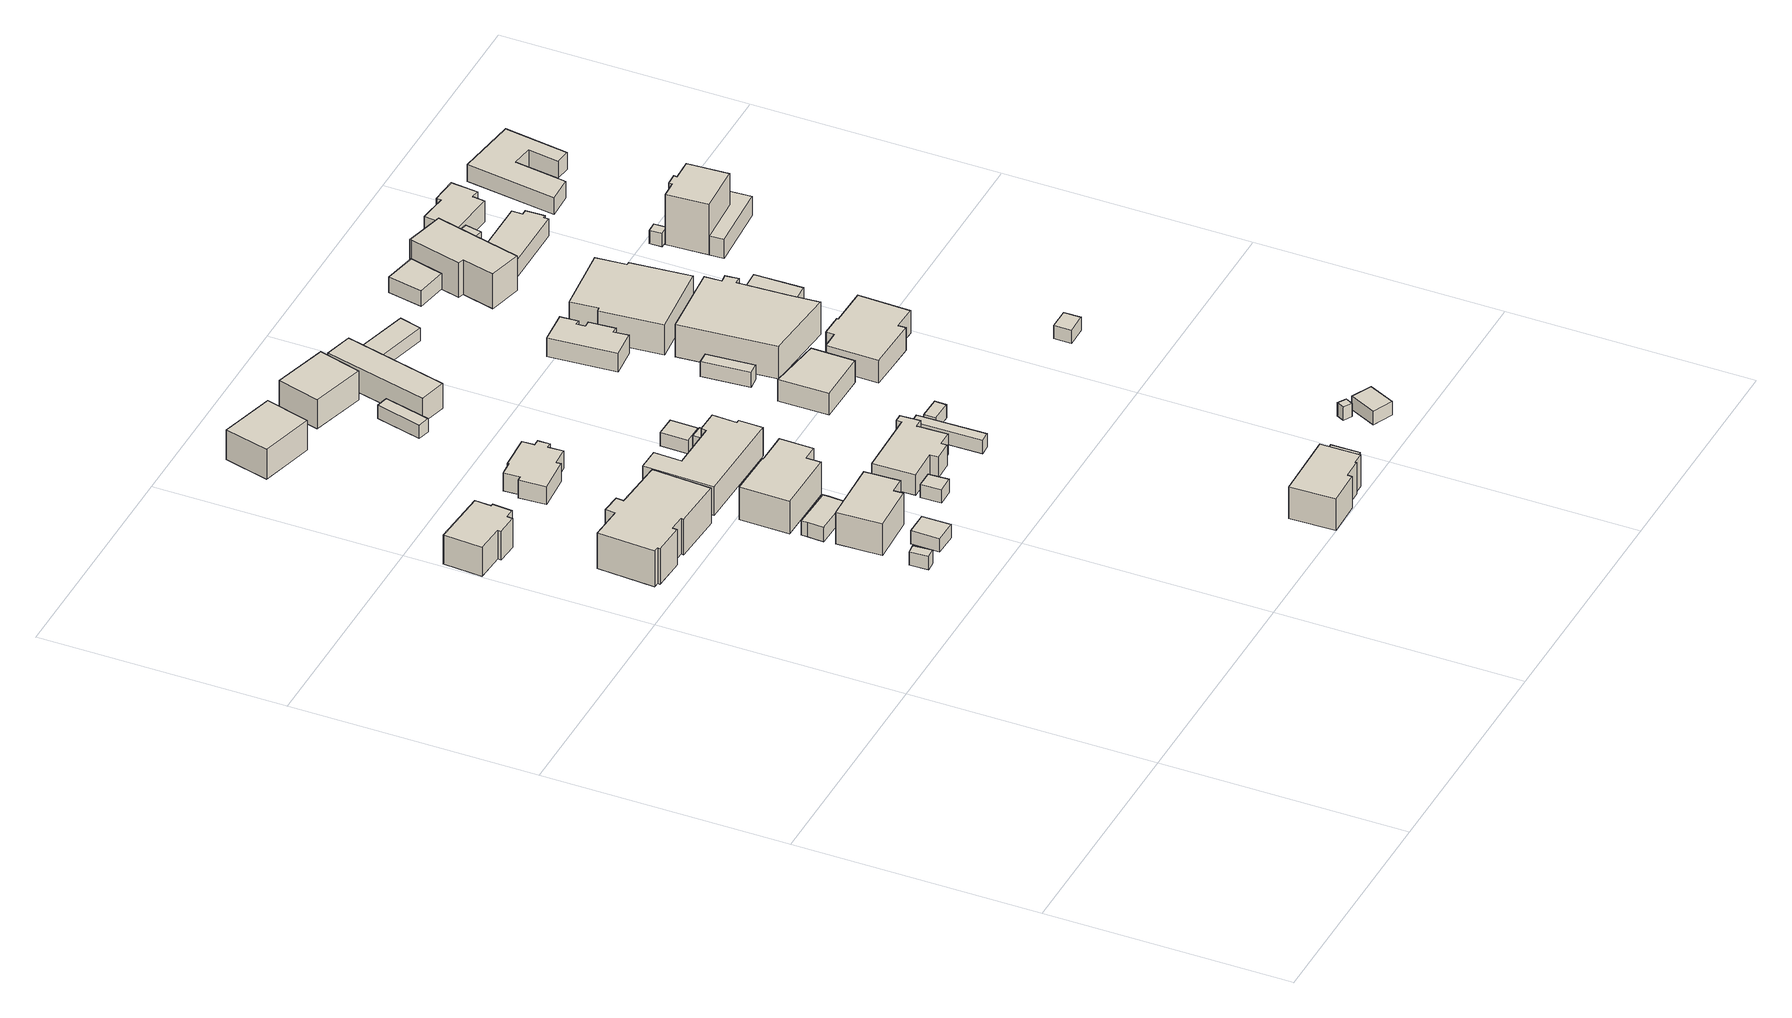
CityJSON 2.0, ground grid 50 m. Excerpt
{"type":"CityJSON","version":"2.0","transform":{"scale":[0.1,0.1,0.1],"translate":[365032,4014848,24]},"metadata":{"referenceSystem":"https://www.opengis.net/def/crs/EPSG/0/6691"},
"CityObjects":{
"building1":{"type":"Building","attributes":{"枝番":1,"利根川水系渡良瀬川洪水浸水想定区域（想定最大規模）.規模":"L2","利根川水系渡良瀬川洪水浸水想定区域（想定最大規模）.浸水ランク":"2","利根川水系渡良瀬川洪水浸水想定区域（想定最大規模）.浸水深":1.04,"利根川水系渡良瀬川洪水浸水想定区域（想定最大規模）.継続時間":4.8,"利根川水系矢場川洪水浸水想定区域（想定最大規模）.規模":"L2","利根川水系矢場川洪水浸水想定区域（想定最大規模）.浸水ランク":"1","利根川水系矢場川洪水浸水想定区域（想定最大規模）.浸水深":0.24,"usage":"411","measuredHeight":7.1,"BuildingDetails.prefecture":"10","BuildingDetails.city":"10207","BuildingDetails.surveyYear":2016},"geometry":[{"type":"Solid","lod":"1","boundaries":[[[[0,1,2,3,4,5,6,7,8,9]],[[8,10,11,9]],[[7,12,10,8]],[[6,13,12,7]],[[5,14,13,6]],[[4,15,14,5]],[[3,16,15,4]],[[2,17,16,3]],[[1,18,17,2]],[[0,19,18,1]],[[9,11,19,0]],[[10,12,13,14,15,16,17,18,19,11]]]]}]},
"building2":{"type":"Building","attributes":{"枝番":1,"利根川水系渡良瀬川洪水浸水想定区域（想定最大規模）.規模":"L2","利根川水系渡良瀬川洪水浸水想定区域（想定最大規模）.浸水ランク":"2","利根川水系渡良瀬川洪水浸水想定区域（想定最大規模）.浸水深":1.04,"利根川水系渡良瀬川洪水浸水想定区域（想定最大規模）.継続時間":4.3,"利根川水系矢場川洪水浸水想定区域（想定最大規模）.規模":"L2","利根川水系矢場川洪水浸水想定区域（想定最大規模）.浸水ランク":"1","利根川水系矢場川洪水浸水想定区域（想定最大規模）.浸水深":0.24,"usage":"412","measuredHeight":15.3,"BuildingDetails.prefecture":"10","BuildingDetails.city":"10207","BuildingDetails.surveyYear":2016},"geometry":[{"type":"Solid","lod":"1","boundaries":[[[[20,21,22,23,24,25,26,27,28,29,30,31,32,33]],[[32,34,35,33]],[[31,36,34,32]],[[30,37,36,31]],[[29,38,37,30]],[[28,39,38,29]],[[27,40,39,28]],[[26,41,40,27]],[[25,42,41,26]],[[24,43,42,25]],[[23,44,43,24]],[[22,45,44,23]],[[21,46,45,22]],[[20,47,46,21]],[[33,35,47,20]],[[34,36,37,38,39,40,41,42,43,44,45,46,47,35]]]]}]},
"building3":{"type":"Building","attributes":{"枝番":1,"利根川水系渡良瀬川洪水浸水想定区域（想定最大規模）.規模":"L2","利根川水系渡良瀬川洪水浸水想定区域（想定最大規模）.浸水ランク":"2","利根川水系渡良瀬川洪水浸水想定区域（想定最大規模）.浸水深":1.08,"利根川水系渡良瀬川洪水浸水想定区域（想定最大規模）.継続時間":5,"利根川水系矢場川洪水浸水想定区域（想定最大規模）.規模":"L2","利根川水系矢場川洪水浸水想定区域（想定最大規模）.浸水ランク":"1","利根川水系矢場川洪水浸水想定区域（想定最大規模）.浸水深":0.22,"usage":"411","BuildingDetails.prefecture":"10","BuildingDetails.city":"10207","BuildingDetails.surveyYear":2016},"geometry":[{"type":"Solid","lod":"1","boundaries":[[[[48,49,50,51]],[[50,52,53,51]],[[49,54,52,50]],[[48,55,54,49]],[[51,53,55,48]],[[52,54,55,53]]]]}]},
"building4":{"type":"Building","attributes":{"枝番":1,"利根川水系渡良瀬川洪水浸水想定区域（想定最大規模）.規模":"L2","利根川水系渡良瀬川洪水浸水想定区域（想定最大規模）.浸水ランク":"2","利根川水系渡良瀬川洪水浸水想定区域（想定最大規模）.浸水深":0.88,"利根川水系渡良瀬川洪水浸水想定区域（想定最大規模）.継続時間":4.3,"利根川水系矢場川洪水浸水想定区域（想定最大規模）.規模":"L2","利根川水系矢場川洪水浸水想定区域（想定最大規模）.浸水ランク":"1","利根川水系矢場川洪水浸水想定区域（想定最大規模）.浸水深":0.05,"BuildingDetails.prefecture":"10","BuildingDetails.city":"10207"},"geometry":[{"type":"Solid","lod":"1","boundaries":[[[[56,57,58,59]],[[58,60,61,59]],[[57,62,60,58]],[[56,63,62,57]],[[59,61,63,56]],[[60,62,63,61]]]]}]},
"building5":{"type":"Building","attributes":{"枝番":1,"利根川水系渡良瀬川洪水浸水想定区域（想定最大規模）.規模":"L2","利根川水系渡良瀬川洪水浸水想定区域（想定最大規模）.浸水ランク":"2","利根川水系渡良瀬川洪水浸水想定区域（想定最大規模）.浸水深":0.57,"利根川水系渡良瀬川洪水浸水想定区域（想定最大規模）.継続時間":2.6,"利根川水系矢場川洪水浸水想定区域（想定最大規模）.規模":"L2","利根川水系矢場川洪水浸水想定区域（想定最大規模）.浸水ランク":"1","利根川水系矢場川洪水浸水想定区域（想定最大規模）.浸水深":0.09,"usage":"411","measuredHeight":3.5,"BuildingDetails.prefecture":"10","BuildingDetails.city":"10207","BuildingDetails.surveyYear":2016},"geometry":[{"type":"Solid","lod":"1","boundaries":[[[[64,65,66,67,68,69]],[[68,70,71,69]],[[67,72,70,68]],[[66,73,72,67]],[[65,74,73,66]],[[64,75,74,65]],[[69,71,75,64]],[[70,72,73,74,75,71]]]]}]},
"building6":{"type":"Building","attributes":{"枝番":1,"利根川水系渡良瀬川洪水浸水想定区域（想定最大規模）.規模":"L2","利根川水系渡良瀬川洪水浸水想定区域（想定最大規模）.浸水ランク":"1","利根川水系渡良瀬川洪水浸水想定区域（想定最大規模）.浸水深":0.38,"利根川水系渡良瀬川洪水浸水想定区域（想定最大規模）.継続時間":2.6,"利根川水系矢場川洪水浸水想定区域（想定最大規模）.規模":"L2","利根川水系矢場川洪水浸水想定区域（想定最大規模）.浸水ランク":"1","利根川水系矢場川洪水浸水想定区域（想定最大規模）.浸水深":0.28,"usage":"411","measuredHeight":8.4,"BuildingDetails.prefecture":"10","BuildingDetails.city":"10207","BuildingDetails.surveyYear":2016},"geometry":[{"type":"Solid","lod":"1","boundaries":[[[[76,77,78,79,80,81]],[[80,82,83,81]],[[79,84,82,80]],[[78,85,84,79]],[[77,86,85,78]],[[76,87,86,77]],[[81,83,87,76]],[[82,84,85,86,87,83]]]]}]},
"building7":{"type":"Building","attributes":{"枝番":1,"利根川水系渡良瀬川洪水浸水想定区域（想定最大規模）.規模":"L2","利根川水系渡良瀬川洪水浸水想定区域（想定最大規模）.浸水ランク":"2","利根川水系渡良瀬川洪水浸水想定区域（想定最大規模）.浸水深":1.17,"利根川水系渡良瀬川洪水浸水想定区域（想定最大規模）.継続時間":2.6,"利根川水系矢場川洪水浸水想定区域（想定最大規模）.規模":"L2","利根川水系矢場川洪水浸水想定区域（想定最大規模）.浸水ランク":"1","利根川水系矢場川洪水浸水想定区域（想定最大規模）.浸水深":0.42,"usage":"411","measuredHeight":8.9,"BuildingDetails.prefecture":"10","BuildingDetails.city":"10207","BuildingDetails.surveyYear":2016},"geometry":[{"type":"Solid","lod":"1","boundaries":[[[[88,89,90,91,92,93,94,95]],[[94,96,97,95]],[[93,98,96,94]],[[92,99,98,93]],[[91,100,99,92]],[[90,101,100,91]],[[89,102,101,90]],[[88,103,102,89]],[[95,97,103,88]],[[96,98,99,100,101,102,103,97]]]]}]},
"building8":{"type":"Building","attributes":{"枝番":1,"利根川水系渡良瀬川洪水浸水想定区域（想定最大規模）.規模":"L2","利根川水系渡良瀬川洪水浸水想定区域（想定最大規模）.浸水ランク":"2","利根川水系渡良瀬川洪水浸水想定区域（想定最大規模）.浸水深":0.93,"利根川水系渡良瀬川洪水浸水想定区域（想定最大規模）.継続時間":4.9,"利根川水系矢場川洪水浸水想定区域（想定最大規模）.規模":"L2","利根川水系矢場川洪水浸水想定区域（想定最大規模）.浸水ランク":"1","利根川水系矢場川洪水浸水想定区域（想定最大規模）.浸水深":0.08,"usage":"411","measuredHeight":6.8,"BuildingDetails.prefecture":"10","BuildingDetails.city":"10207","BuildingDetails.surveyYear":2016},"geometry":[{"type":"Solid","lod":"1","boundaries":[[[[104,105,106,107,108,109,110,111,112,113,114,115,116,117]],[[116,118,119,117]],[[115,120,118,116]],[[114,121,120,115]],[[113,122,121,114]],[[112,123,122,113]],[[111,124,123,112]],[[110,125,124,111]],[[109,126,125,110]],[[108,127,126,109]],[[107,128,127,108]],[[106,129,128,107]],[[105,130,129,106]],[[104,131,130,105]],[[117,119,131,104]],[[118,120,121,122,123,124,125,126,127,128,129,130,131,119]]]]}]},
"building9":{"type":"Building","attributes":{"枝番":1,"利根川水系渡良瀬川洪水浸水想定区域（想定最大規模）.規模":"L2","利根川水系渡良瀬川洪水浸水想定区域（想定最大規模）.浸水ランク":"2","利根川水系渡良瀬川洪水浸水想定区域（想定最大規模）.浸水深":0.7,"利根川水系渡良瀬川洪水浸水想定区域（想定最大規模）.継続時間":4,"利根川水系矢場川洪水浸水想定区域（想定最大規模）.規模":"L2","利根川水系矢場川洪水浸水想定区域（想定最大規模）.浸水ランク":"1","利根川水系矢場川洪水浸水想定区域（想定最大規模）.浸水深":0.28,"usage":"412","measuredHeight":6.9,"BuildingDetails.prefecture":"10","BuildingDetails.city":"10207","BuildingDetails.surveyYear":2016},"geometry":[{"type":"Solid","lod":"1","boundaries":[[[[132,133,134,135]],[[134,136,137,135]],[[133,138,136,134]],[[132,139,138,133]],[[135,137,139,132]],[[136,138,139,137]]]]}]},
"building10":{"type":"Building","attributes":{"枝番":1,"利根川水系渡良瀬川洪水浸水想定区域（想定最大規模）.規模":"L2","利根川水系渡良瀬川洪水浸水想定区域（想定最大規模）.浸水ランク":"2","利根川水系渡良瀬川洪水浸水想定区域（想定最大規模）.浸水深":0.78,"利根川水系渡良瀬川洪水浸水想定区域（想定最大規模）.継続時間":4.3,"利根川水系矢場川洪水浸水想定区域（想定最大規模）.規模":"L2","measuredHeight":3.3,"BuildingDetails.prefecture":"10","BuildingDetails.city":"10207"},"geometry":[{"type":"Solid","lod":"1","boundaries":[[[[140,141,142,143]],[[142,144,145,143]],[[141,146,144,142]],[[140,147,146,141]],[[143,145,147,140]],[[144,146,147,145]]]]}]},
"building11":{"type":"Building","attributes":{"枝番":1,"利根川水系渡良瀬川洪水浸水想定区域（想定最大規模）.規模":"L2","利根川水系渡良瀬川洪水浸水想定区域（想定最大規模）.浸水ランク":"2","利根川水系渡良瀬川洪水浸水想定区域（想定最大規模）.浸水深":1.01,"利根川水系渡良瀬川洪水浸水想定区域（想定最大規模）.継続時間":3.2,"利根川水系矢場川洪水浸水想定区域（想定最大規模）.規模":"L2","利根川水系矢場川洪水浸水想定区域（想定最大規模）.浸水ランク":"1","利根川水系矢場川洪水浸水想定区域（想定最大規模）.浸水深":0.23,"usage":"413","measuredHeight":8.5,"BuildingDetails.prefecture":"10","BuildingDetails.city":"10207","BuildingDetails.surveyYear":2016},"geometry":[{"type":"Solid","lod":"1","boundaries":[[[[148,149,150,151,152,153,154,155,156,157]],[[156,158,159,157]],[[155,160,158,156]],[[154,161,160,155]],[[153,162,161,154]],[[152,163,162,153]],[[151,164,163,152]],[[150,165,164,151]],[[149,166,165,150]],[[148,167,166,149]],[[157,159,167,148]],[[158,160,161,162,163,164,165,166,167,159]]]]}]},
"building12":{"type":"Building","attributes":{"枝番":1,"利根川水系渡良瀬川洪水浸水想定区域（想定最大規模）.規模":"L2","利根川水系渡良瀬川洪水浸水想定区域（想定最大規模）.浸水ランク":"2","利根川水系渡良瀬川洪水浸水想定区域（想定最大規模）.浸水深":0.78,"利根川水系渡良瀬川洪水浸水想定区域（想定最大規模）.継続時間":5.4,"利根川水系矢場川洪水浸水想定区域（想定最大規模）.規模":"L2","usage":"411","measuredHeight":8.2,"BuildingDetails.prefecture":"10","BuildingDetails.city":"10207","BuildingDetails.surveyYear":2016},"geometry":[{"type":"Solid","lod":"1","boundaries":[[[[168,169,170,171,172,173,174,175]],[[174,176,177,175]],[[173,178,176,174]],[[172,179,178,173]],[[171,180,179,172]],[[170,181,180,171]],[[169,182,181,170]],[[168,183,182,169]],[[175,177,183,168]],[[176,178,179,180,181,182,183,177]]]]}]},
"building13":{"type":"Building","attributes":{"枝番":1,"利根川水系渡良瀬川洪水浸水想定区域（想定最大規模）.規模":"L2","利根川水系渡良瀬川洪水浸水想定区域（想定最大規模）.浸水ランク":"2","利根川水系渡良瀬川洪水浸水想定区域（想定最大規模）.浸水深":0.68,"利根川水系渡良瀬川洪水浸水想定区域（想定最大規模）.継続時間":2.6,"利根川水系矢場川洪水浸水想定区域（想定最大規模）.規模":"L2","利根川水系矢場川洪水浸水想定区域（想定最大規模）.浸水ランク":"1","利根川水系矢場川洪水浸水想定区域（想定最大規模）.浸水深":0.05,"usage":"411","measuredHeight":5.7,"BuildingDetails.prefecture":"10","BuildingDetails.city":"10207","BuildingDetails.surveyYear":2016},"geometry":[{"type":"Solid","lod":"1","boundaries":[[[[184,185,186,187,188,189,190,191,192,193,194,195]],[[194,196,197,195]],[[193,198,196,194]],[[192,199,198,193]],[[191,200,199,192]],[[190,201,200,191]],[[189,202,201,190]],[[188,203,202,189]],[[187,204,203,188]],[[186,205,204,187]],[[185,206,205,186]],[[184,207,206,185]],[[195,197,207,184]],[[196,198,199,200,201,202,203,204,205,206,207,197]]]]}]},
"building14":{"type":"Building","attributes":{"枝番":1,"利根川水系渡良瀬川洪水浸水想定区域（想定最大規模）.規模":"L2","利根川水系渡良瀬川洪水浸水想定区域（想定最大規模）.浸水ランク":"2","利根川水系渡良瀬川洪水浸水想定区域（想定最大規模）.浸水深":0.97,"利根川水系渡良瀬川洪水浸水想定区域（想定最大規模）.継続時間":4,"利根川水系矢場川洪水浸水想定区域（想定最大規模）.規模":"L2","利根川水系矢場川洪水浸水想定区域（想定最大規模）.浸水ランク":"1","利根川水系矢場川洪水浸水想定区域（想定最大規模）.浸水深":0.16,"measuredHeight":3.2,"BuildingDetails.prefecture":"10","BuildingDetails.city":"10207"},"geometry":[{"type":"Solid","lod":"1","boundaries":[[[[208,209,210,211]],[[210,212,213,211]],[[209,214,212,210]],[[208,215,214,209]],[[211,213,215,208]],[[212,214,215,213]]]]}]},
"building15":{"type":"Building","attributes":{"枝番":1,"利根川水系渡良瀬川洪水浸水想定区域（想定最大規模）.規模":"L2","利根川水系渡良瀬川洪水浸水想定区域（想定最大規模）.浸水ランク":"2","利根川水系渡良瀬川洪水浸水想定区域（想定最大規模）.浸水深":0.84,"利根川水系渡良瀬川洪水浸水想定区域（想定最大規模）.継続時間":3.2,"利根川水系矢場川洪水浸水想定区域（想定最大規模）.規模":"L2","利根川水系矢場川洪水浸水想定区域（想定最大規模）.浸水ランク":"1","利根川水系矢場川洪水浸水想定区域（想定最大規模）.浸水深":0.05,"BuildingDetails.prefecture":"10","BuildingDetails.city":"10207"},"geometry":[{"type":"Solid","lod":"1","boundaries":[[[[216,217,218,219]],[[218,220,221,219]],[[217,222,220,218]],[[216,223,222,217]],[[219,221,223,216]],[[220,222,223,221]]]]}]},
"building16":{"type":"Building","attributes":{"枝番":1,"利根川水系渡良瀬川洪水浸水想定区域（想定最大規模）.規模":"L2","利根川水系渡良瀬川洪水浸水想定区域（想定最大規模）.浸水ランク":"2","利根川水系渡良瀬川洪水浸水想定区域（想定最大規模）.浸水深":1.16,"利根川水系渡良瀬川洪水浸水想定区域（想定最大規模）.継続時間":5.1,"利根川水系矢場川洪水浸水想定区域（想定最大規模）.規模":"L2","利根川水系矢場川洪水浸水想定区域（想定最大規模）.浸水ランク":"1","利根川水系矢場川洪水浸水想定区域（想定最大規模）.浸水深":0.36,"measuredHeight":3.2,"BuildingDetails.prefecture":"10","BuildingDetails.city":"10207"},"geometry":[{"type":"Solid","lod":"1","boundaries":[[[[224,225,226,227]],[[226,228,229,227]],[[225,230,228,226]],[[224,231,230,225]],[[227,229,231,224]],[[228,230,231,229]]]]}]},
"building17":{"type":"Building","attributes":{"枝番":1,"利根川水系渡良瀬川洪水浸水想定区域（想定最大規模）.規模":"L2","利根川水系渡良瀬川洪水浸水想定区域（想定最大規模）.浸水ランク":"2","利根川水系渡良瀬川洪水浸水想定区域（想定最大規模）.浸水深":0.68,"利根川水系渡良瀬川洪水浸水想定区域（想定最大規模）.継続時間":4,"利根川水系矢場川洪水浸水想定区域（想定最大規模）.規模":"L2","利根川水系矢場川洪水浸水想定区域（想定最大規模）.浸水ランク":"1","利根川水系矢場川洪水浸水想定区域（想定最大規模）.浸水深":0.15,"usage":"412","measuredHeight":6.7,"BuildingDetails.prefecture":"10","BuildingDetails.city":"10207","BuildingDetails.surveyYear":2016},"geometry":[{"type":"Solid","lod":"1","boundaries":[[[[232,233,234,235]],[[234,236,237,235]],[[233,238,236,234]],[[232,239,238,233]],[[235,237,239,232]],[[236,238,239,237]]]]}]},
"building18":{"type":"Building","attributes":{"枝番":1,"利根川水系渡良瀬川洪水浸水想定区域（想定最大規模）.規模":"L2","利根川水系渡良瀬川洪水浸水想定区域（想定最大規模）.浸水ランク":"2","利根川水系渡良瀬川洪水浸水想定区域（想定最大規模）.浸水深":1.08,"利根川水系渡良瀬川洪水浸水想定区域（想定最大規模）.継続時間":3.3,"利根川水系矢場川洪水浸水想定区域（想定最大規模）.規模":"L2","利根川水系矢場川洪水浸水想定区域（想定最大規模）.浸水ランク":"1","利根川水系矢場川洪水浸水想定区域（想定最大規模）.浸水深":0.22,"BuildingDetails.prefecture":"10","BuildingDetails.city":"10207"},"geometry":[{"type":"Solid","lod":"1","boundaries":[[[[240,241,242,243]],[[242,244,245,243]],[[241,246,244,242]],[[240,247,246,241]],[[243,245,247,240]],[[244,246,247,245]]]]}]},
"building19":{"type":"Building","attributes":{"枝番":1,"利根川水系渡良瀬川洪水浸水想定区域（想定最大規模）.規模":"L2","利根川水系渡良瀬川洪水浸水想定区域（想定最大規模）.浸水ランク":"2","利根川水系渡良瀬川洪水浸水想定区域（想定最大規模）.浸水深":0.97,"利根川水系渡良瀬川洪水浸水想定区域（想定最大規模）.継続時間":4.4,"利根川水系矢場川洪水浸水想定区域（想定最大規模）.規模":"L2","利根川水系矢場川洪水浸水想定区域（想定最大規模）.浸水ランク":"1","利根川水系矢場川洪水浸水想定区域（想定最大規模）.浸水深":0.15,"usage":"411","measuredHeight":7.5,"BuildingDetails.prefecture":"10","BuildingDetails.city":"10207","BuildingDetails.surveyYear":2016},"geometry":[{"type":"Solid","lod":"1","boundaries":[[[[248,249,250,251]],[[250,252,253,251]],[[249,254,252,250]],[[248,255,254,249]],[[251,253,255,248]],[[252,254,255,253]]]]}]},
"building20":{"type":"Building","attributes":{"枝番":1,"利根川水系渡良瀬川洪水浸水想定区域（想定最大規模）.規模":"L2","利根川水系渡良瀬川洪水浸水想定区域（想定最大規模）.浸水ランク":"2","利根川水系渡良瀬川洪水浸水想定区域（想定最大規模）.浸水深":1.08,"利根川水系渡良瀬川洪水浸水想定区域（想定最大規模）.継続時間":4.6,"利根川水系矢場川洪水浸水想定区域（想定最大規模）.規模":"L2","BuildingDetails.prefecture":"10","BuildingDetails.city":"10207"},"geometry":[{"type":"Solid","lod":"1","boundaries":[[[[256,257,258,259]],[[258,260,261,259]],[[257,262,260,258]],[[256,263,262,257]],[[259,261,263,256]],[[260,262,263,261]]]]}]},
"building21":{"type":"Building","attributes":{"枝番":1,"利根川水系渡良瀬川洪水浸水想定区域（想定最大規模）.規模":"L2","利根川水系渡良瀬川洪水浸水想定区域（想定最大規模）.浸水ランク":"2","利根川水系渡良瀬川洪水浸水想定区域（想定最大規模）.浸水深":1.08,"利根川水系渡良瀬川洪水浸水想定区域（想定最大規模）.継続時間":3.3,"利根川水系矢場川洪水浸水想定区域（想定最大規模）.規模":"L2","利根川水系矢場川洪水浸水想定区域（想定最大規模）.浸水ランク":"1","利根川水系矢場川洪水浸水想定区域（想定最大規模）.浸水深":0.22,"BuildingDetails.prefecture":"10","BuildingDetails.city":"10207"},"geometry":[{"type":"Solid","lod":"1","boundaries":[[[[264,265,266,267]],[[266,268,269,267]],[[265,270,268,266]],[[264,271,270,265]],[[267,269,271,264]],[[268,270,271,269]]]]}]},
"building22":{"type":"Building","attributes":{"枝番":1,"利根川水系渡良瀬川洪水浸水想定区域（想定最大規模）.規模":"L2","利根川水系渡良瀬川洪水浸水想定区域（想定最大規模）.浸水ランク":"2","利根川水系渡良瀬川洪水浸水想定区域（想定最大規模）.浸水深":1.08,"利根川水系渡良瀬川洪水浸水想定区域（想定最大規模）.継続時間":3.3,"利根川水系矢場川洪水浸水想定区域（想定最大規模）.規模":"L2","利根川水系矢場川洪水浸水想定区域（想定最大規模）.浸水ランク":"1","利根川水系矢場川洪水浸水想定区域（想定最大規模）.浸水深":0.31,"usage":"431","measuredHeight":5.4,"BuildingDetails.prefecture":"10","BuildingDetails.city":"10207","BuildingDetails.surveyYear":2016},"geometry":[{"type":"Solid","lod":"1","boundaries":[[[[272,273,274,275]],[[274,276,277,275]],[[273,278,276,274]],[[272,279,278,273]],[[275,277,279,272]],[[276,278,279,277]]]]}]},
"building23":{"type":"Building","attributes":{"枝番":1,"利根川水系渡良瀬川洪水浸水想定区域（想定最大規模）.規模":"L2","利根川水系渡良瀬川洪水浸水想定区域（想定最大規模）.浸水ランク":"2","利根川水系渡良瀬川洪水浸水想定区域（想定最大規模）.浸水深":1.08,"利根川水系渡良瀬川洪水浸水想定区域（想定最大規模）.継続時間":4.4,"利根川水系矢場川洪水浸水想定区域（想定最大規模）.規模":"L2","利根川水系矢場川洪水浸水想定区域（想定最大規模）.浸水ランク":"1","利根川水系矢場川洪水浸水想定区域（想定最大規模）.浸水深":0.25,"usage":"411","BuildingDetails.prefecture":"10","BuildingDetails.city":"10207","BuildingDetails.surveyYear":2016},"geometry":[{"type":"Solid","lod":"1","boundaries":[[[[280,281,282,283]],[[282,284,285,283]],[[281,286,284,282]],[[280,287,286,281]],[[283,285,287,280]],[[284,286,287,285]]]]}]},
"building24":{"type":"Building","attributes":{"枝番":1,"利根川水系渡良瀬川洪水浸水想定区域（想定最大規模）.規模":"L2","利根川水系渡良瀬川洪水浸水想定区域（想定最大規模）.浸水ランク":"2","利根川水系渡良瀬川洪水浸水想定区域（想定最大規模）.浸水深":1.28,"利根川水系渡良瀬川洪水浸水想定区域（想定最大規模）.継続時間":5.2,"利根川水系矢場川洪水浸水想定区域（想定最大規模）.規模":"L2","利根川水系矢場川洪水浸水想定区域（想定最大規模）.浸水ランク":"1","利根川水系矢場川洪水浸水想定区域（想定最大規模）.浸水深":0.46,"measuredHeight":3.6,"BuildingDetails.prefecture":"10","BuildingDetails.city":"10207"},"geometry":[{"type":"Solid","lod":"1","boundaries":[[[[288,289,290,291]],[[290,292,293,291]],[[289,294,292,290]],[[288,295,294,289]],[[291,293,295,288]],[[292,294,295,293]]]]}]},
"building25":{"type":"Building","attributes":{"枝番":1,"利根川水系渡良瀬川洪水浸水想定区域（想定最大規模）.規模":"L2","利根川水系渡良瀬川洪水浸水想定区域（想定最大規模）.浸水ランク":"2","利根川水系渡良瀬川洪水浸水想定区域（想定最大規模）.浸水深":0.87,"利根川水系渡良瀬川洪水浸水想定区域（想定最大規模）.継続時間":4.6,"利根川水系矢場川洪水浸水想定区域（想定最大規模）.規模":"L2","BuildingDetails.prefecture":"10","BuildingDetails.city":"10207"},"geometry":[{"type":"Solid","lod":"1","boundaries":[[[[296,297,298,299]],[[298,300,301,299]],[[297,302,300,298]],[[296,303,302,297]],[[299,301,303,296]],[[300,302,303,301]]]]}]},
"building26":{"type":"Building","attributes":{"枝番":1,"利根川水系渡良瀬川洪水浸水想定区域（想定最大規模）.規模":"L2","利根川水系渡良瀬川洪水浸水想定区域（想定最大規模）.浸水ランク":"2","利根川水系渡良瀬川洪水浸水想定区域（想定最大規模）.浸水深":1.03,"利根川水系渡良瀬川洪水浸水想定区域（想定最大規模）.継続時間":5.4,"利根川水系矢場川洪水浸水想定区域（想定最大規模）.規模":"L2","利根川水系矢場川洪水浸水想定区域（想定最大規模）.浸水ランク":"1","利根川水系矢場川洪水浸水想定区域（想定最大規模）.浸水深":0.18,"usage":"411","measuredHeight":6,"BuildingDetails.prefecture":"10","BuildingDetails.city":"10207","BuildingDetails.surveyYear":2016},"geometry":[{"type":"Solid","lod":"1","boundaries":[[[[304,305,306,307,308,309,310,311,312,313]],[[312,314,315,313]],[[311,316,314,312]],[[310,317,316,311]],[[309,318,317,310]],[[308,319,318,309]],[[307,320,319,308]],[[306,321,320,307]],[[305,322,321,306]],[[304,323,322,305]],[[313,315,323,304]],[[314,316,317,318,319,320,321,322,323,315]]]]}]},
"building27":{"type":"Building","attributes":{"枝番":1,"利根川水系渡良瀬川洪水浸水想定区域（想定最大規模）.規模":"L2","利根川水系渡良瀬川洪水浸水想定区域（想定最大規模）.浸水ランク":"2","利根川水系渡良瀬川洪水浸水想定区域（想定最大規模）.浸水深":0.56,"利根川水系渡良瀬川洪水浸水想定区域（想定最大規模）.継続時間":4.6,"利根川水系矢場川洪水浸水想定区域（想定最大規模）.規模":"L2","利根川水系矢場川洪水浸水想定区域（想定最大規模）.浸水ランク":"1","利根川水系矢場川洪水浸水想定区域（想定最大規模）.浸水深":0.16,"BuildingDetails.prefecture":"10","BuildingDetails.city":"10207"},"geometry":[{"type":"Solid","lod":"1","boundaries":[[[[324,325,326,327]],[[326,328,329,327]],[[325,330,328,326]],[[324,331,330,325]],[[327,329,331,324]],[[328,330,331,329]]]]}]},
"building28":{"type":"Building","attributes":{"枝番":1,"利根川水系渡良瀬川洪水浸水想定区域（想定最大規模）.規模":"L2","利根川水系渡良瀬川洪水浸水想定区域（想定最大規模）.浸水ランク":"2","利根川水系渡良瀬川洪水浸水想定区域（想定最大規模）.浸水深":1.17,"利根川水系渡良瀬川洪水浸水想定区域（想定最大規模）.継続時間":5.2,"利根川水系矢場川洪水浸水想定区域（想定最大規模）.規模":"L2","利根川水系矢場川洪水浸水想定区域（想定最大規模）.浸水ランク":"1","利根川水系矢場川洪水浸水想定区域（想定最大規模）.浸水深":0.35,"usage":"411","measuredHeight":8.3,"BuildingDetails.prefecture":"10","BuildingDetails.city":"10207","BuildingDetails.surveyYear":2016},"geometry":[{"type":"Solid","lod":"1","boundaries":[[[[332,333,334,335,336,337,338,339,340]],[[339,341,342,340]],[[338,343,341,339]],[[337,344,343,338]],[[336,345,344,337]],[[335,346,345,336]],[[334,347,346,335]],[[333,348,347,334]],[[332,349,348,333]],[[340,342,349,332]],[[341,343,344,345,346,347,348,349,342]]]]}]},
"building29":{"type":"Building","attributes":{"枝番":1,"利根川水系渡良瀬川洪水浸水想定区域（想定最大規模）.規模":"L2","利根川水系渡良瀬川洪水浸水想定区域（想定最大規模）.浸水ランク":"2","利根川水系渡良瀬川洪水浸水想定区域（想定最大規模）.浸水深":0.88,"利根川水系渡良瀬川洪水浸水想定区域（想定最大規模）.継続時間":3.3,"利根川水系矢場川洪水浸水想定区域（想定最大規模）.規模":"L2","利根川水系矢場川洪水浸水想定区域（想定最大規模）.浸水ランク":"1","利根川水系矢場川洪水浸水想定区域（想定最大規模）.浸水深":0.05,"usage":"411","measuredHeight":7.4,"BuildingDetails.prefecture":"10","BuildingDetails.city":"10207","BuildingDetails.surveyYear":2016},"geometry":[{"type":"Solid","lod":"1","boundaries":[[[[350,351,352,353,354,355,356,357,358,359]],[[358,360,361,359]],[[357,362,360,358]],[[356,363,362,357]],[[355,364,363,356]],[[354,365,364,355]],[[353,366,365,354]],[[352,367,366,353]],[[351,368,367,352]],[[350,369,368,351]],[[359,361,369,350]],[[360,362,363,364,365,366,367,368,369,361]]]]}]},
"building30":{"type":"Building","attributes":{"枝番":1,"利根川水系渡良瀬川洪水浸水想定区域（想定最大規模）.規模":"L2","利根川水系渡良瀬川洪水浸水想定区域（想定最大規模）.浸水ランク":"2","利根川水系渡良瀬川洪水浸水想定区域（想定最大規模）.浸水深":1.23,"利根川水系渡良瀬川洪水浸水想定区域（想定最大規模）.継続時間":5.4,"利根川水系矢場川洪水浸水想定区域（想定最大規模）.規模":"L2","利根川水系矢場川洪水浸水想定区域（想定最大規模）.浸水ランク":"1","利根川水系矢場川洪水浸水想定区域（想定最大規模）.浸水深":0.37,"usage":"454","measuredHeight":7.7,"BuildingDetails.prefecture":"10","BuildingDetails.city":"10207","BuildingDetails.surveyYear":2016},"geometry":[{"type":"Solid","lod":"1","boundaries":[[[[370,371,372,373,374,375,376,377]],[[376,378,379,377]],[[375,380,378,376]],[[374,381,380,375]],[[373,382,381,374]],[[372,383,382,373]],[[371,384,383,372]],[[370,385,384,371]],[[377,379,385,370]],[[378,380,381,382,383,384,385,379]]]]}]},
"building31":{"type":"Building","attributes":{"枝番":1,"利根川水系渡良瀬川洪水浸水想定区域（想定最大規模）.規模":"L2","利根川水系渡良瀬川洪水浸水想定区域（想定最大規模）.浸水ランク":"2","利根川水系渡良瀬川洪水浸水想定区域（想定最大規模）.浸水深":1.16,"利根川水系渡良瀬川洪水浸水想定区域（想定最大規模）.継続時間":4.9,"利根川水系矢場川洪水浸水想定区域（想定最大規模）.規模":"L2","利根川水系矢場川洪水浸水想定区域（想定最大規模）.浸水ランク":"1","利根川水系矢場川洪水浸水想定区域（想定最大規模）.浸水深":0.31,"usage":"401","measuredHeight":7.7,"BuildingDetails.prefecture":"10","BuildingDetails.city":"10207","BuildingDetails.surveyYear":2016},"geometry":[{"type":"Solid","lod":"1","boundaries":[[[[386,387,388,389]],[[388,390,391,389]],[[387,392,390,388]],[[386,393,392,387]],[[389,391,393,386]],[[390,392,393,391]]]]}]},
"building32":{"type":"Building","attributes":{"枝番":1,"利根川水系渡良瀬川洪水浸水想定区域（想定最大規模）.規模":"L2","利根川水系渡良瀬川洪水浸水想定区域（想定最大規模）.浸水ランク":"2","利根川水系渡良瀬川洪水浸水想定区域（想定最大規模）.浸水深":0.97,"利根川水系渡良瀬川洪水浸水想定区域（想定最大規模）.継続時間":5.4,"利根川水系矢場川洪水浸水想定区域（想定最大規模）.規模":"L2","利根川水系矢場川洪水浸水想定区域（想定最大規模）.浸水ランク":"1","利根川水系矢場川洪水浸水想定区域（想定最大規模）.浸水深":0.01,"usage":"411","BuildingDetails.prefecture":"10","BuildingDetails.city":"10207","BuildingDetails.surveyYear":2016},"geometry":[{"type":"Solid","lod":"1","boundaries":[[[[394,395,396,397]],[[396,398,399,397]],[[395,400,398,396]],[[394,401,400,395]],[[397,399,401,394]],[[398,400,401,399]]]]}]},
"building33":{"type":"Building","attributes":{"枝番":1,"利根川水系渡良瀬川洪水浸水想定区域（想定最大規模）.規模":"L2","利根川水系渡良瀬川洪水浸水想定区域（想定最大規模）.浸水ランク":"2","利根川水系渡良瀬川洪水浸水想定区域（想定最大規模）.浸水深":1.28,"利根川水系渡良瀬川洪水浸水想定区域（想定最大規模）.継続時間":5.3,"利根川水系矢場川洪水浸水想定区域（想定最大規模）.規模":"L2","利根川水系矢場川洪水浸水想定区域（想定最大規模）.浸水ランク":"1","利根川水系矢場川洪水浸水想定区域（想定最大規模）.浸水深":0.41,"measuredHeight":7.8,"BuildingDetails.prefecture":"10","BuildingDetails.city":"10207"},"geometry":[{"type":"Solid","lod":"1","boundaries":[[[[402,403,404,405,406]],[[405,407,408,406]],[[404,409,407,405]],[[403,410,409,404]],[[402,411,410,403]],[[406,408,411,402]],[[407,409,410,411,408]]]]}]},
"building34":{"type":"Building","attributes":{"枝番":1,"利根川水系渡良瀬川洪水浸水想定区域（想定最大規模）.規模":"L2","利根川水系渡良瀬川洪水浸水想定区域（想定最大規模）.浸水ランク":"2","利根川水系渡良瀬川洪水浸水想定区域（想定最大規模）.浸水深":1.26,"利根川水系渡良瀬川洪水浸水想定区域（想定最大規模）.継続時間":4.9,"利根川水系矢場川洪水浸水想定区域（想定最大規模）.規模":"L2","利根川水系矢場川洪水浸水想定区域（想定最大規模）.浸水ランク":"1","利根川水系矢場川洪水浸水想定区域（想定最大規模）.浸水深":0.41,"usage":"401","measuredHeight":8.8,"BuildingDetails.prefecture":"10","BuildingDetails.city":"10207","BuildingDetails.surveyYear":2016},"geometry":[{"type":"Solid","lod":"1","boundaries":[[[[412,413,414,415,416,417,418]],[[417,419,420,418]],[[416,421,419,417]],[[415,422,421,416]],[[414,423,422,415]],[[413,424,423,414]],[[412,425,424,413]],[[418,420,425,412]],[[419,421,422,423,424,425,420]]]]}]},
"building35":{"type":"Building","attributes":{"枝番":1,"利根川水系渡良瀬川洪水浸水想定区域（想定最大規模）.規模":"L2","利根川水系渡良瀬川洪水浸水想定区域（想定最大規模）.浸水ランク":"2","利根川水系渡良瀬川洪水浸水想定区域（想定最大規模）.浸水深":1.05,"利根川水系渡良瀬川洪水浸水想定区域（想定最大規模）.継続時間":4.9,"利根川水系矢場川洪水浸水想定区域（想定最大規模）.規模":"L2","利根川水系矢場川洪水浸水想定区域（想定最大規模）.浸水ランク":"1","利根川水系矢場川洪水浸水想定区域（想定最大規模）.浸水深":0.21,"usage":"411","measuredHeight":4.1,"BuildingDetails.prefecture":"10","BuildingDetails.city":"10207","BuildingDetails.surveyYear":2016},"geometry":[{"type":"Solid","lod":"1","boundaries":[[[[426,427,428,429,430,431]],[[430,432,433,431]],[[429,434,432,430]],[[428,435,434,429]],[[427,436,435,428]],[[426,437,436,427]],[[431,433,437,426]],[[432,434,435,436,437,433]]]]}]},
"building36":{"type":"Building","attributes":{"枝番":1,"利根川水系渡良瀬川洪水浸水想定区域（想定最大規模）.規模":"L2","利根川水系渡良瀬川洪水浸水想定区域（想定最大規模）.浸水ランク":"2","利根川水系渡良瀬川洪水浸水想定区域（想定最大規模）.浸水深":0.93,"利根川水系渡良瀬川洪水浸水想定区域（想定最大規模）.継続時間":4.9,"利根川水系矢場川洪水浸水想定区域（想定最大規模）.規模":"L2","利根川水系矢場川洪水浸水想定区域（想定最大規模）.浸水ランク":"1","利根川水系矢場川洪水浸水想定区域（想定最大規模）.浸水深":0.1,"usage":"454","measuredHeight":4.1,"BuildingDetails.prefecture":"10","BuildingDetails.city":"10207","BuildingDetails.surveyYear":2016},"geometry":[{"type":"Solid","lod":"1","boundaries":[[[[438,439,440,441,442,443,444,445,446,447]],[[446,448,449,447]],[[445,450,448,446]],[[444,451,450,445]],[[443,452,451,444]],[[442,453,452,443]],[[441,454,453,442]],[[440,455,454,441]],[[439,456,455,440]],[[438,457,456,439]],[[447,449,457,438]],[[448,450,451,452,453,454,455,456,457,449]]]]}]},
"building37":{"type":"Building","attributes":{"枝番":1,"利根川水系渡良瀬川洪水浸水想定区域（想定最大規模）.規模":"L2","利根川水系渡良瀬川洪水浸水想定区域（想定最大規模）.浸水ランク":"2","利根川水系渡良瀬川洪水浸水想定区域（想定最大規模）.浸水深":1.07,"利根川水系渡良瀬川洪水浸水想定区域（想定最大規模）.継続時間":4.9,"利根川水系矢場川洪水浸水想定区域（想定最大規模）.規模":"L2","利根川水系矢場川洪水浸水想定区域（想定最大規模）.浸水ランク":"1","利根川水系矢場川洪水浸水想定区域（想定最大規模）.浸水深":0.22,"usage":"411","measuredHeight":5.4,"BuildingDetails.prefecture":"10","BuildingDetails.city":"10207","BuildingDetails.surveyYear":2016},"geometry":[{"type":"Solid","lod":"1","boundaries":[[[[458,459,460,461,462,463,464,465]],[[464,466,467,465]],[[463,468,466,464]],[[462,469,468,463]],[[461,470,469,462]],[[460,471,470,461]],[[459,472,471,460]],[[458,473,472,459]],[[465,467,473,458]],[[466,468,469,470,471,472,473,467]]]]}]},
"building38":{"type":"Building","attributes":{"枝番":1,"利根川水系渡良瀬川洪水浸水想定区域（想定最大規模）.規模":"L2","利根川水系渡良瀬川洪水浸水想定区域（想定最大規模）.浸水ランク":"2","利根川水系渡良瀬川洪水浸水想定区域（想定最大規模）.浸水深":1.42,"利根川水系渡良瀬川洪水浸水想定区域（想定最大規模）.継続時間":5.6,"利根川水系矢場川洪水浸水想定区域（想定最大規模）.規模":"L2","利根川水系矢場川洪水浸水想定区域（想定最大規模）.浸水ランク":"2","利根川水系矢場川洪水浸水想定区域（想定最大規模）.浸水深":0.55,"measuredHeight":7.1,"BuildingDetails.prefecture":"10","BuildingDetails.city":"10207"},"geometry":[{"type":"Solid","lod":"1","boundaries":[[[[474,475,476,477]],[[476,478,479,477]],[[475,480,478,476]],[[474,481,480,475]],[[477,479,481,474]],[[478,480,481,479]]]]}]},
"building39":{"type":"Building","attributes":{"枝番":1,"利根川水系渡良瀬川洪水浸水想定区域（想定最大規模）.規模":"L2","利根川水系渡良瀬川洪水浸水想定区域（想定最大規模）.浸水ランク":"2","利根川水系渡良瀬川洪水浸水想定区域（想定最大規模）.浸水深":1.22,"利根川水系渡良瀬川洪水浸水想定区域（想定最大規模）.継続時間":5.6,"利根川水系矢場川洪水浸水想定区域（想定最大規模）.規模":"L2","利根川水系矢場川洪水浸水想定区域（想定最大規模）.浸水ランク":"1","利根川水系矢場川洪水浸水想定区域（想定最大規模）.浸水深":0.34,"usage":"413","measuredHeight":11.8,"BuildingDetails.prefecture":"10","BuildingDetails.city":"10207","BuildingDetails.surveyYear":2016},"geometry":[{"type":"Solid","lod":"1","boundaries":[[[[482,483,484,485,486,487,488,489,490]],[[489,491,492,490]],[[488,493,491,489]],[[487,494,493,488]],[[486,495,494,487]],[[485,496,495,486]],[[484,497,496,485]],[[483,498,497,484]],[[482,499,498,483]],[[490,492,499,482]],[[491,493,494,495,496,497,498,499,492]]]]}]},
"building40":{"type":"Building","attributes":{"枝番":1,"利根川水系渡良瀬川洪水浸水想定区域（想定最大規模）.規模":"L2","利根川水系渡良瀬川洪水浸水想定区域（想定最大規模）.浸水ランク":"2","利根川水系渡良瀬川洪水浸水想定区域（想定最大規模）.浸水深":1.1,"利根川水系渡良瀬川洪水浸水想定区域（想定最大規模）.継続時間":5.3,"利根川水系矢場川洪水浸水想定区域（想定最大規模）.規模":"L2","利根川水系矢場川洪水浸水想定区域（想定最大規模）.浸水ランク":"1","利根川水系矢場川洪水浸水想定区域（想定最大規模）.浸水深":0.21,"measuredHeight":8.5,"BuildingDetails.prefecture":"10","BuildingDetails.city":"10207"},"geometry":[{"type":"Solid","lod":"1","boundaries":[[[[490,489,488,500,501,502]],[[501,503,504,502]],[[500,505,503,501]],[[488,506,505,500]],[[489,507,506,488]],[[490,508,507,489]],[[502,504,508,490]],[[503,505,506,507,508,504]]]]}]},
"building41":{"type":"Building","attributes":{"枝番":1,"利根川水系渡良瀬川洪水浸水想定区域（想定最大規模）.規模":"L2","利根川水系渡良瀬川洪水浸水想定区域（想定最大規模）.浸水ランク":"2","利根川水系渡良瀬川洪水浸水想定区域（想定最大規模）.浸水深":1.35,"利根川水系渡良瀬川洪水浸水想定区域（想定最大規模）.継続時間":5.2,"利根川水系矢場川洪水浸水想定区域（想定最大規模）.規模":"L2","利根川水系矢場川洪水浸水想定区域（想定最大規模）.浸水ランク":"2","利根川水系矢場川洪水浸水想定区域（想定最大規模）.浸水深":0.51,"usage":"411","measuredHeight":6.8,"BuildingDetails.prefecture":"10","BuildingDetails.city":"10207","BuildingDetails.surveyYear":2016},"geometry":[{"type":"Solid","lod":"1","boundaries":[[[[509,510,511,512,513,514,515,516]],[[515,517,518,516]],[[514,519,517,515]],[[513,520,519,514]],[[512,521,520,513]],[[511,522,521,512]],[[510,523,522,511]],[[509,524,523,510]],[[516,518,524,509]],[[517,519,520,521,522,523,524,518]]]]}]}
},
"vertices":[
[59,1332,5],[59,1339,5],[0,1343,5],[5,1422,5],[124,1414,5],[122,1381,5],[127,1380,5],[124,1340,5],[104,1341,5],[103,1329,5],[104,1341,70],[103,1329,70],[124,1340,70],[127,1380,70],[122,1381,70],[124,1414,70],[5,1422,70],[0,1343,70],[59,1339,70],[59,1332,70],
[213,1040,3],[214,1045,3],[181,1047,3],[181,1038,3],[115,1042,3],[115,1047,3],[104,1048,3],[111,1165,3],[180,1161,3],[181,1181,3],[221,1178,3],[220,1162,3],[327,1155,3],[320,1034,3],[327,1155,83],[320,1034,83],[220,1162,83],[221,1178,83],[181,1181,83],[180,1161,83],[111,1165,83],[104,1048,83],[115,1047,83],[115,1042,83],[181,1038,83],[181,1047,83],[214,1045,83],[213,1040,83],
[354,657,4],[374,659,4],[377,620,4],[356,619,4],[377,620,34],[356,619,34],[374,659,34],[354,657,34],
[414,681,4],[461,681,4],[461,622,4],[413,623,4],[461,622,34],[413,623,34],[461,681,34],[414,681,34],
[353,871,6],[441,868,6],[441,857,6],[439,823,6],[351,825,6],[353,858,6],[351,825,38],[353,858,38],[439,823,38],[441,857,38],[441,868,38],[353,871,38],
[356,804,5],[489,809,5],[492,737,5],[459,736,5],[460,716,5],[359,712,5],[460,716,76],[359,712,76],[459,736,76],[492,737,76],[489,809,76],[356,804,76],
[351,893,3],[352,994,3],[448,992,3],[448,990,3],[516,989,3],[515,920,3],[483,921,3],[483,891,3],[483,921,76],[483,891,76],[515,920,76],[516,989,76],[448,990,76],[448,992,76],[352,994,76],[351,893,76],
[244,1383,4],[254,1384,4],[252,1417,4],[282,1419,4],[282,1422,4],[353,1426,4],[354,1401,4],[367,1401,4],[368,1376,4],[357,1376,4],[359,1345,4],[321,1343,4],[322,1333,4],[247,1328,4],[322,1333,44],[247,1328,44],[321,1343,44],[359,1345,44],[357,1376,44],[368,1376,44],[367,1401,44],[354,1401,44],[353,1426,44],[282,1422,44],[282,1419,44],[252,1417,44],[254,1384,44],[244,1383,44],
[104,1819,5],[128,1910,5],[240,1879,5],[215,1789,5],[240,1879,72],[215,1789,72],[128,1910,72],[104,1819,72],
[544,722,7],[578,722,7],[580,681,7],[545,680,7],[580,681,37],[545,680,37],[578,722,37],[544,722,37],
[343,1039,4],[346,1183,4],[392,1182,4],[390,1125,4],[492,1123,4],[493,1134,4],[539,1133,4],[537,1083,4],[544,1083,4],[543,1034,4],[544,1083,69],[543,1034,69],[537,1083,69],[539,1133,69],[493,1134,69],[492,1123,69],[390,1125,69],[392,1182,69],[346,1183,69],[343,1039,69],
[768,93,4],[910,96,4],[911,15,4],[886,15,4],[886,12,4],[845,11,4],[845,2,4],[771,0,4],[845,2,75],[771,0,75],[845,11,75],[886,12,75],[886,15,75],[911,15,75],[910,96,75],[768,93,75],
[612,734,7],[547,732,7],[545,819,7],[682,822,7],[682,833,7],[698,833,7],[700,793,7],[682,792,7],[684,731,7],[653,730,7],[653,718,7],[613,717,7],[653,718,53],[613,717,53],[653,730,53],[684,731,53],[682,792,53],[700,793,53],[698,833,53],[682,833,53],[682,822,53],[545,819,53],[547,732,53],[612,734,53],
[332,1620,4],[356,1714,4],[381,1708,4],[357,1614,4],[381,1708,34],[357,1614,34],[356,1714,34],[332,1620,34],
[508,1142,5],[509,1158,5],[536,1157,5],[535,1141,5],[536,1157,35],[535,1141,35],[509,1158,35],[508,1142,35],
[493,1160,4],[494,1216,4],[536,1215,4],[535,1159,4],[536,1215,34],[535,1159,34],[494,1216,34],[493,1160,34],
[277,1798,8],[302,1885,8],[413,1853,8],[388,1766,8],[413,1853,73],[388,1766,73],[302,1885,73],[277,1798,73],
[712,816,5],[734,817,5],[736,677,5],[714,676,5],[736,677,35],[714,676,35],[734,817,35],[712,816,35],
[377,1634,4],[430,1847,4],[487,1832,4],[433,1620,4],[487,1832,60],[433,1620,60],[430,1847,60],[377,1634,60],
[916,99,4],[966,100,4],[967,42,4],[918,41,4],[967,42,34],[918,41,34],[966,100,34],[916,99,34],
[741,782,4],[742,806,4],[787,805,4],[786,781,4],[787,805,34],[786,781,34],[742,806,34],[741,782,34],
[706,977,4],[705,1079,4],[816,1064,4],[815,976,4],[816,1064,53],[815,976,53],[705,1079,53],[706,977,53],
[477,1772,6],[489,1818,6],[610,1785,6],[598,1740,6],[610,1785,36],[598,1740,36],[489,1818,36],[477,1772,36],
[716,1238,3],[741,1240,3],[749,1143,3],[724,1141,3],[749,1143,36],[724,1141,36],[741,1240,36],[716,1238,36],
[1076,126,6],[1084,141,6],[1101,131,6],[1093,116,6],[1101,131,36],[1093,116,36],[1084,141,36],[1076,126,36],
[656,1516,2],[724,1521,2],[727,1485,2],[717,1485,2],[718,1467,2],[731,1468,2],[735,1414,2],[723,1414,2],[726,1384,2],[667,1379,2],[726,1384,44],[667,1379,44],[723,1414,44],[735,1414,44],[731,1468,44],[718,1467,44],[717,1485,44],[727,1485,44],[724,1521,44],[656,1516,44],
[1084,70,8],[1110,125,8],[1151,105,8],[1126,51,8],[1151,105,38],[1126,51,38],[1110,125,38],[1084,70,38],
[768,1106,3],[751,1304,3],[904,1317,3],[906,1282,3],[922,1284,3],[925,1257,3],[912,1257,3],[917,1156,3],[922,1093,3],[917,1156,76],[922,1093,76],[912,1257,76],[925,1257,76],[922,1284,76],[906,1282,76],[904,1317,76],[751,1304,76],[768,1106,76],
[833,937,2],[835,1043,2],[871,1043,2],[872,1060,2],[917,1059,2],[917,1056,2],[997,1054,2],[994,948,2],[944,949,2],[944,934,2],[944,949,53],[944,934,53],[994,948,53],[997,1054,53],[917,1056,53],[917,1059,53],[872,1060,53],[871,1043,53],[835,1043,53],[833,937,53],
[737,1452,2],[745,1453,2],[740,1510,2],[881,1524,2],[887,1462,2],[893,1462,2],[905,1339,2],[749,1324,2],[905,1339,70],[749,1324,70],[893,1462,70],[887,1462,70],[881,1524,70],[740,1510,70],[745,1453,70],[737,1452,70],
[695,1783,5],[709,1854,5],[776,1840,5],[758,1771,5],[776,1840,40],[758,1771,40],[709,1854,40],[695,1783,40],
[1086,706,3],[1129,706,3],[1129,671,3],[1086,670,3],[1129,671,33],[1086,670,33],[1129,706,33],[1086,706,33],
[912,1257,2],[925,1257,2],[996,1261,2],[997,1162,2],[917,1156,2],[997,1162,36],[917,1156,36],[996,1261,36],[925,1257,36],[912,1257,36],
[744,1663,4],[761,1730,4],[749,1733,4],[776,1840,4],[776,1843,4],[857,1823,4],[812,1646,4],[857,1823,82],[812,1646,82],[776,1843,82],[776,1840,82],[749,1733,82],[761,1730,82],[744,1663,82],
[848,1746,5],[863,1801,5],[906,1791,5],[899,1757,5],[875,1762,5],[870,1741,5],[875,1762,43],[870,1741,43],[899,1757,43],[906,1791,43],[863,1801,43],[848,1746,43],
[840,1716,2],[854,1716,2],[854,1735,2],[982,1735,2],[982,1713,2],[993,1713,2],[994,1674,2],[988,1674,2],[988,1664,2],[840,1664,2],[988,1664,41],[840,1664,41],[988,1674,41],[994,1674,41],[993,1713,41],[982,1713,41],[982,1735,41],[854,1735,41],[854,1716,41],[840,1716,41],
[883,1797,2],[890,1867,2],[949,1860,2],[950,1870,2],[1004,1865,2],[999,1810,2],[982,1812,2],[979,1787,2],[982,1812,49],[979,1787,49],[999,1810,49],[1004,1865,49],[950,1870,49],[949,1860,49],[890,1867,49],[883,1797,49],
[1042,1489,3],[1063,1490,3],[1064,1465,3],[1043,1464,3],[1064,1465,33],[1043,1464,33],[1063,1490,33],[1042,1489,33],
[1050,1461,4],[1084,1463,4],[1084,1470,4],[1108,1471,4],[1108,1464,4],[1151,1466,4],[1152,1453,4],[1156,1382,4],[1055,1376,4],[1156,1382,117],[1055,1376,117],[1152,1453,117],[1151,1466,117],[1108,1464,117],[1108,1471,117],[1084,1470,117],[1084,1463,117],[1050,1461,117],
[1190,1455,4],[1196,1355,4],[1056,1347,4],[1196,1355,47],[1056,1347,47],[1190,1455,47],[1152,1453,47],[1156,1382,47],[1055,1376,47],
[1077,1867,2],[1204,1849,2],[1185,1718,2],[1154,1722,2],[1163,1784,2],[1120,1790,2],[1105,1684,2],[1051,1682,2],[1105,1684,40],[1051,1682,40],[1120,1790,40],[1163,1784,40],[1154,1722,40],[1185,1718,40],[1204,1849,40],[1077,1867,40]
]}
